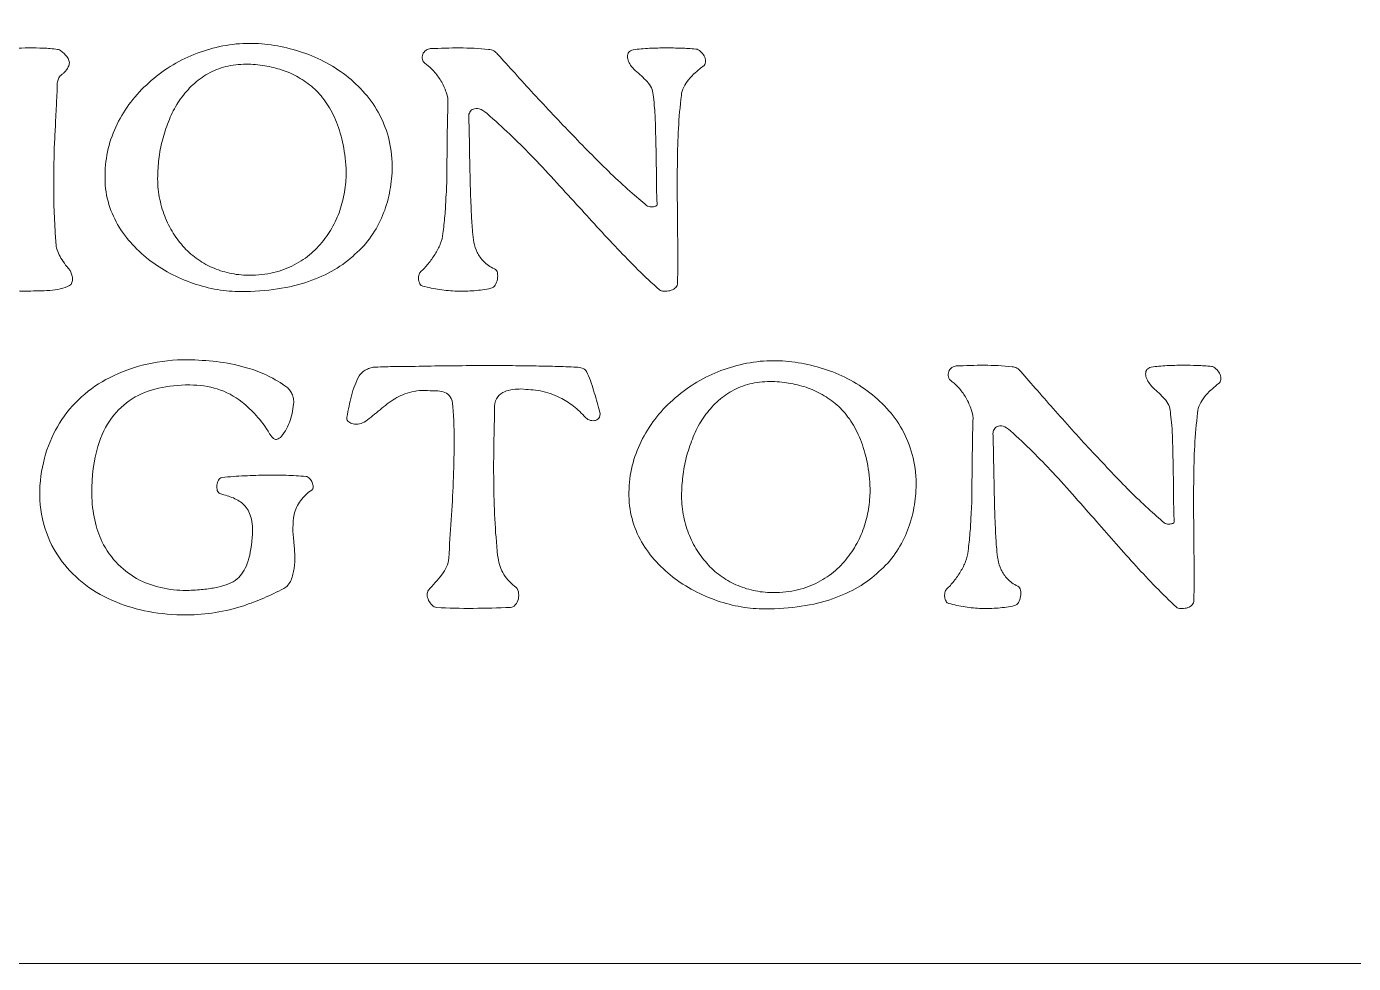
# Model space of a CAD drawing. Header units: inches. Extents: x 1.53 to 7.36, y 2.59 to 4.07.
# Drawn here: x 4.276 to 4.859, y 2.595 to 3.007 of the extents above; entities that cross this region are included whole.
import ezdxf

# ---------------------------------------------------------------- set-up
doc = ezdxf.new("R2010")
doc.units = ezdxf.units.IN
doc.header["$MEASUREMENT"] = 0
doc.layers.add('Outlines & Holes', color=7, linetype='Continuous', lineweight=0)
doc.layers.add('Text', color=7, linetype='Continuous', lineweight=0)

# ---------------------------------------------------------------- blocks, each defined once
blk = doc.blocks.new('Block_0')
at = {"layer": 'Outlines & Holes'}
blk.add_lwpolyline([(7.36083, 3.39872), (3.23391, 3.39872), (2.54601, 4.07472), (1.53083, 4.07472), (1.53083, 2.59472), (7.36083, 2.59472)], close=True, dxfattribs=at)
blk = doc.blocks.new('Block_15')
at = {"layer": 'Text'}
for points, knots in [([(4.37397, 2.99951), (4.37752, 2.99951), (4.38116, 2.99921), (4.38488, 2.99861), (4.38861, 2.99801), (4.3923, 2.99713), (4.39597, 2.99599), (4.39964, 2.99484), (4.40319, 2.99336), (4.40663, 2.99156), (4.41007, 2.98975), (4.41334, 2.9877), (4.41643, 2.98541), (4.41941, 2.983), (4.42219, 2.98035), (4.42477, 2.97745), (4.42735, 2.97456), (4.42952, 2.97139), (4.4313, 2.96794), (4.43308, 2.9645), (4.43445, 2.96075), (4.43543, 2.95671), (4.4364, 2.95266), (4.43683, 2.94835), (4.43672, 2.94376), (4.4366, 2.94037), (4.4362, 2.93698), (4.43551, 2.93359), (4.43483, 2.9302), (4.43382, 2.92692), (4.4325, 2.92375), (4.43118, 2.92058), (4.42952, 2.91755), (4.42752, 2.91465), (4.42551, 2.91175), (4.42314, 2.9091), (4.42038, 2.9067), (4.41775, 2.90418), (4.41471, 2.90191), (4.41127, 2.89989), (4.40783, 2.89787), (4.40405, 2.89615), (4.39993, 2.89473), (4.3958, 2.8933), (4.39124, 2.89221), (4.38626, 2.89145), (4.38127, 2.89068), (4.37591, 2.8903), (4.37019, 2.8903), (4.36686, 2.8903), (4.36342, 2.8906), (4.35987, 2.8912), (4.35632, 2.8918), (4.35279, 2.8927), (4.3493, 2.8939), (4.3458, 2.89511), (4.34239, 2.89658), (4.33907, 2.89833), (4.33574, 2.90008), (4.33259, 2.90211), (4.32961, 2.9044), (4.32675, 2.9067), (4.32408, 2.90924), (4.32162, 2.91203), (4.31915, 2.91481), (4.31706, 2.91782), (4.31534, 2.92104), (4.31362, 2.92427), (4.31234, 2.92771), (4.31148, 2.93137), (4.31062, 2.93504), (4.3103, 2.93894), (4.31053, 2.9431), (4.31064, 2.94704), (4.31122, 2.95086), (4.31225, 2.95458), (4.31328, 2.9583), (4.31468, 2.96185), (4.31646, 2.96524), (4.31824, 2.96863), (4.32033, 2.97182), (4.32274, 2.97483), (4.32514, 2.97783), (4.32783, 2.9806), (4.33082, 2.98311), (4.3338, 2.98573), (4.33698, 2.98806), (4.34036, 2.99008), (4.34374, 2.9921), (4.34726, 2.9938), (4.35093, 2.99516), (4.3546, 2.99653), (4.35838, 2.9976), (4.36228, 2.99836), (4.36617, 2.99913), (4.37007, 2.99951), (4.37397, 2.99951)], [0, 0, 0, 0, 1, 1, 1, 2, 2, 2, 3, 3, 3, 4, 4, 4, 5, 5, 5, 6, 6, 6, 7, 7, 7, 8, 8, 8, 9, 9, 9, 10, 10, 10, 11, 11, 11, 12, 12, 12, 13, 13, 13, 14, 14, 14, 15, 15, 15, 16, 16, 16, 17, 17, 17, 18, 18, 18, 19, 19, 19, 20, 20, 20, 21, 21, 21, 22, 22, 22, 23, 23, 23, 24, 24, 24, 25, 25, 25, 26, 26, 26, 27, 27, 27, 28, 28, 28, 29, 29, 29, 30, 30, 30, 31, 31, 31, 32, 32, 32, 32]), ([(4.26379, 2.99668), (4.26815, 2.99722), (4.27256, 2.99749), (4.27703, 2.99749), (4.27921, 2.99749), (4.2813, 2.99746), (4.2833, 2.9974), (4.28531, 2.99735), (4.2874, 2.99717), (4.28958, 2.99684), (4.29015, 2.99674), (4.2907, 2.9965), (4.29121, 2.99612), (4.29173, 2.99575), (4.29222, 2.99532), (4.29267, 2.99484), (4.29313, 2.99436), (4.29356, 2.99382), (4.29396, 2.99323), (4.29436, 2.99264), (4.29462, 2.99208), (4.29474, 2.99155), (4.29485, 2.99133), (4.29485, 2.99096), (4.29474, 2.99042), (4.29462, 2.98989), (4.29442, 2.98936), (4.29414, 2.98882), (4.29385, 2.98828), (4.29353, 2.9878), (4.29319, 2.98738), (4.29285, 2.98695), (4.2925, 2.98657), (4.29216, 2.98625), (4.29136, 2.98583), (4.29078, 2.98534), (4.29044, 2.98481), (4.2901, 2.98427), (4.28984, 2.98369), (4.28967, 2.98305), (4.28949, 2.9824), (4.28941, 2.98173), (4.28941, 2.98104), (4.28941, 2.98034), (4.28941, 2.97957), (4.28941, 2.97871), (4.28929, 2.97646), (4.28918, 2.97419), (4.28906, 2.97189), (4.28895, 2.96959), (4.28883, 2.96732), (4.28872, 2.96507), (4.28861, 2.96208), (4.28846, 2.95911), (4.28829, 2.95617), (4.28812, 2.95323), (4.28803, 2.95031), (4.28803, 2.94742), (4.28803, 2.94411), (4.288, 2.94079), (4.28795, 2.93748), (4.28789, 2.93416), (4.28792, 2.93079), (4.28803, 2.92737), (4.28815, 2.9248), (4.28826, 2.92221), (4.28838, 2.91959), (4.28849, 2.91696), (4.28866, 2.91437), (4.28889, 2.9118), (4.28889, 2.91073), (4.28906, 2.90969), (4.28941, 2.90868), (4.28975, 2.90766), (4.29018, 2.90667), (4.2907, 2.9057), (4.29121, 2.90474), (4.29184, 2.90375), (4.29259, 2.90274), (4.29333, 2.90172), (4.29416, 2.90068), (4.29508, 2.89961), (4.29531, 2.89918), (4.29554, 2.89865), (4.29577, 2.898), (4.296, 2.89736), (4.29614, 2.89672), (4.2962, 2.89608), (4.29626, 2.89544), (4.29617, 2.89482), (4.29594, 2.89423), (4.29571, 2.89364), (4.29537, 2.89324), (4.29491, 2.89303), (4.29365, 2.89239), (4.29227, 2.89188), (4.29078, 2.8915), (4.28929, 2.89113), (4.28775, 2.89089), (4.28614, 2.89078), (4.28454, 2.89068), (4.28296, 2.89062), (4.28141, 2.89062), (4.27987, 2.89062), (4.27829, 2.89057), (4.27669, 2.89046), (4.27531, 2.89046), (4.27365, 2.89051), (4.2717, 2.89062), (4.26975, 2.89073), (4.26792, 2.89089), (4.2662, 2.89111), (4.26448, 2.89132), (4.26296, 2.89156), (4.26164, 2.89183), (4.26032, 2.89209), (4.25955, 2.89239), (4.25932, 2.89271), (4.25898, 2.89313), (4.25869, 2.89362), (4.25846, 2.89415), (4.25823, 2.89469), (4.25806, 2.89522), (4.25795, 2.89576), (4.25783, 2.89629), (4.25783, 2.89683), (4.25795, 2.89736), (4.25806, 2.89789), (4.25823, 2.89838), (4.25846, 2.89881), (4.25926, 2.89988), (4.2601, 2.90092), (4.26096, 2.90193), (4.26182, 2.90295), (4.26265, 2.90402), (4.26345, 2.90514), (4.26425, 2.90627), (4.26494, 2.90739), (4.26551, 2.90851), (4.26608, 2.90964), (4.26643, 2.91084), (4.26654, 2.91212), (4.267, 2.91726), (4.26734, 2.92239), (4.26758, 2.92753), (4.26758, 2.93084), (4.26758, 2.93416), (4.26758, 2.93748), (4.26758, 2.94079), (4.26758, 2.94416), (4.26758, 2.94758), (4.26758, 2.95047), (4.26752, 2.95339), (4.2674, 2.95633), (4.26729, 2.95927), (4.26717, 2.96219), (4.26706, 2.96507), (4.26694, 2.96732), (4.26686, 2.96959), (4.2668, 2.97189), (4.26674, 2.97419), (4.26666, 2.97646), (4.26654, 2.97871), (4.26654, 2.98), (4.26631, 2.98125), (4.26586, 2.98248), (4.2654, 2.98371), (4.26494, 2.98491), (4.26448, 2.98609), (4.26414, 2.98663), (4.26376, 2.98714), (4.26336, 2.98762), (4.26296, 2.9881), (4.26256, 2.9886), (4.26216, 2.98914), (4.26176, 2.98968), (4.26141, 2.99019), (4.26113, 2.99067), (4.26084, 2.99115), (4.2607, 2.99171), (4.2607, 2.99235), (4.2607, 2.99278), (4.26075, 2.99323), (4.26087, 2.99371), (4.26098, 2.99419), (4.26121, 2.99465), (4.26156, 2.99508), (4.2619, 2.99551), (4.26225, 2.99585), (4.26259, 2.99612), (4.26293, 2.99639), (4.26333, 2.99658), (4.26379, 2.99668)], [0, 0, 0, 0, 1, 1, 1, 2, 2, 2, 3, 3, 3, 4, 4, 4, 5, 5, 5, 6, 6, 6, 7, 7, 7, 8, 8, 8, 9, 9, 9, 10, 10, 10, 11, 11, 11, 12, 12, 12, 13, 13, 13, 14, 14, 14, 15, 15, 15, 16, 16, 16, 17, 17, 17, 18, 18, 18, 19, 19, 19, 20, 20, 20, 21, 21, 21, 22, 22, 22, 23, 23, 23, 24, 24, 24, 25, 25, 25, 26, 26, 26, 27, 27, 27, 28, 28, 28, 29, 29, 29, 30, 30, 30, 31, 31, 31, 32, 32, 32, 33, 33, 33, 34, 34, 34, 35, 35, 35, 36, 36, 36, 37, 37, 37, 38, 38, 38, 39, 39, 39, 40, 40, 40, 41, 41, 41, 42, 42, 42, 43, 43, 43, 44, 44, 44, 45, 45, 45, 46, 46, 46, 47, 47, 47, 48, 48, 48, 49, 49, 49, 50, 50, 50, 51, 51, 51, 52, 52, 52, 53, 53, 53, 54, 54, 54, 55, 55, 55, 56, 56, 56, 57, 57, 57, 58, 58, 58, 59, 59, 59, 60, 60, 60, 61, 61, 61, 62, 62, 62, 63, 63, 63, 64, 64, 64, 64]), ([(4.47913, 2.99684), (4.47993, 2.99684), (4.48068, 2.99663), (4.48137, 2.9962), (4.48206, 2.99577), (4.48263, 2.99529), (4.48309, 2.99476), (4.4855, 2.99208), (4.48805, 2.98927), (4.49074, 2.98633), (4.49343, 2.98339), (4.49615, 2.98037), (4.4989, 2.97727), (4.50177, 2.97427), (4.50463, 2.97122), (4.5075, 2.96812), (4.51037, 2.96502), (4.51323, 2.96203), (4.5161, 2.95914), (4.51896, 2.95614), (4.5218, 2.95323), (4.52461, 2.95039), (4.52741, 2.94756), (4.53014, 2.94486), (4.53277, 2.94229), (4.53575, 2.93951), (4.53859, 2.93691), (4.54128, 2.93451), (4.54397, 2.9321), (4.54641, 2.92999), (4.54859, 2.92817), (4.54882, 2.92795), (4.54919, 2.92779), (4.54971, 2.92769), (4.55022, 2.92758), (4.55074, 2.92755), (4.55125, 2.92761), (4.55177, 2.92766), (4.55222, 2.92777), (4.55263, 2.92793), (4.55303, 2.92809), (4.55323, 2.92833), (4.55323, 2.92865), (4.55311, 2.93079), (4.55303, 2.93306), (4.55297, 2.93547), (4.55291, 2.93788), (4.55289, 2.94031), (4.55289, 2.94277), (4.55289, 2.94523), (4.55286, 2.94775), (4.5528, 2.95031), (4.55274, 2.95288), (4.55269, 2.95537), (4.55263, 2.95777), (4.55257, 2.96018), (4.55251, 2.96251), (4.55246, 2.96475), (4.5524, 2.967), (4.55228, 2.96906), (4.55211, 2.97093), (4.55194, 2.9728), (4.55177, 2.97443), (4.5516, 2.97582), (4.55142, 2.97721), (4.55122, 2.97834), (4.551, 2.97919), (4.55065, 2.98026), (4.55011, 2.98123), (4.54936, 2.98208), (4.54862, 2.98294), (4.54781, 2.98377), (4.54696, 2.98457), (4.5461, 2.98537), (4.54521, 2.98617), (4.54429, 2.98698), (4.54337, 2.98778), (4.54257, 2.9886), (4.54188, 2.98946), (4.54143, 2.9901), (4.54102, 2.9908), (4.54068, 2.99155), (4.54034, 2.9923), (4.54016, 2.99302), (4.54016, 2.99371), (4.54016, 2.99441), (4.54036, 2.99502), (4.54077, 2.99556), (4.54117, 2.99609), (4.54182, 2.99647), (4.54274, 2.99668), (4.54504, 2.99701), (4.54741, 2.99722), (4.54988, 2.99733), (4.55234, 2.99743), (4.55478, 2.99749), (4.55718, 2.99749), (4.55936, 2.99749), (4.56154, 2.99746), (4.56372, 2.9974), (4.56589, 2.99735), (4.56807, 2.99722), (4.57025, 2.99701), (4.57094, 2.9969), (4.57163, 2.99655), (4.57231, 2.99596), (4.573, 2.99537), (4.57354, 2.9947), (4.57394, 2.99396), (4.57435, 2.9932), (4.57455, 2.99246), (4.57455, 2.99171), (4.57455, 2.99096), (4.57432, 2.99032), (4.57386, 2.98978), (4.57249, 2.98871), (4.57122, 2.98767), (4.57008, 2.98665), (4.56893, 2.98564), (4.56793, 2.98459), (4.56707, 2.98353), (4.56621, 2.98245), (4.56549, 2.98136), (4.56492, 2.98024), (4.56434, 2.97911), (4.564, 2.97791), (4.56389, 2.97663), (4.56331, 2.97181), (4.56289, 2.96697), (4.5626, 2.9621), (4.56231, 2.95724), (4.56217, 2.95234), (4.56217, 2.94742), (4.56206, 2.9425), (4.56203, 2.93758), (4.56208, 2.93266), (4.56214, 2.92774), (4.56217, 2.92282), (4.56217, 2.9179), (4.56228, 2.91383), (4.56234, 2.90972), (4.56234, 2.90554), (4.56234, 2.90137), (4.56228, 2.89736), (4.56217, 2.89351), (4.56206, 2.89287), (4.56168, 2.89228), (4.56105, 2.89175), (4.56042, 2.89121), (4.55968, 2.89086), (4.55882, 2.8907), (4.55796, 2.89054), (4.5571, 2.89046), (4.55624, 2.89046), (4.55538, 2.89046), (4.55472, 2.89068), (4.55426, 2.89111), (4.55105, 2.89389), (4.5479, 2.89683), (4.54481, 2.89993), (4.54171, 2.90303), (4.53873, 2.90608), (4.53587, 2.90907), (4.53277, 2.91228), (4.52973, 2.91555), (4.52676, 2.91886), (4.52377, 2.92218), (4.5208, 2.92544), (4.51781, 2.92865), (4.51449, 2.93229), (4.51117, 2.93592), (4.50785, 2.93956), (4.50452, 2.9432), (4.50114, 2.94678), (4.4977, 2.95031), (4.49472, 2.95341), (4.49163, 2.95649), (4.48842, 2.95954), (4.48521, 2.96259), (4.48188, 2.96561), (4.47845, 2.9686), (4.47718, 2.96978), (4.47604, 2.97048), (4.47501, 2.97069), (4.47398, 2.9709), (4.47312, 2.97087), (4.47243, 2.97061), (4.47174, 2.97034), (4.47123, 2.96989), (4.47088, 2.96925), (4.47054, 2.9686), (4.47037, 2.96801), (4.47037, 2.96748), (4.47048, 2.96481), (4.47057, 2.96216), (4.47062, 2.95954), (4.47068, 2.95691), (4.47071, 2.95432), (4.47071, 2.95176), (4.47083, 2.94844), (4.47091, 2.94512), (4.47097, 2.94181), (4.47103, 2.93849), (4.47111, 2.93523), (4.47123, 2.93202), (4.47134, 2.92945), (4.47145, 2.92689), (4.47157, 2.92432), (4.47168, 2.92175), (4.47186, 2.91918), (4.47209, 2.91662), (4.4722, 2.91501), (4.4724, 2.91346), (4.47269, 2.91196), (4.47297, 2.91046), (4.47346, 2.909), (4.47415, 2.90755), (4.47484, 2.90611), (4.47578, 2.90477), (4.47699, 2.90354), (4.47819, 2.90231), (4.47976, 2.90121), (4.48171, 2.90025), (4.4824, 2.89993), (4.48283, 2.89934), (4.483, 2.89849), (4.48318, 2.89763), (4.48318, 2.89672), (4.483, 2.89576), (4.48283, 2.89479), (4.48251, 2.89394), (4.48206, 2.89319), (4.4816, 2.89244), (4.48097, 2.89196), (4.48017, 2.89175), (4.47776, 2.89121), (4.47529, 2.89086), (4.47277, 2.8907), (4.47025, 2.89054), (4.46773, 2.89046), (4.46521, 2.89046), (4.46269, 2.89057), (4.46016, 2.89081), (4.45764, 2.89118), (4.45512, 2.89156), (4.45266, 2.89207), (4.45025, 2.89271), (4.44968, 2.89281), (4.44925, 2.89313), (4.44896, 2.89367), (4.44868, 2.89421), (4.44848, 2.89479), (4.44836, 2.89544), (4.44825, 2.89608), (4.44828, 2.89674), (4.44845, 2.89744), (4.44862, 2.89814), (4.44888, 2.89865), (4.44922, 2.89897), (4.45037, 2.90004), (4.45148, 2.90124), (4.45257, 2.90258), (4.45366, 2.90391), (4.45466, 2.9053), (4.45558, 2.90675), (4.4565, 2.90819), (4.45727, 2.90966), (4.4579, 2.91116), (4.45853, 2.91266), (4.45891, 2.91421), (4.45902, 2.91581), (4.45936, 2.91838), (4.45965, 2.92097), (4.45988, 2.92359), (4.46011, 2.92622), (4.46028, 2.92892), (4.46039, 2.9317), (4.46063, 2.93501), (4.46074, 2.93841), (4.46074, 2.94189), (4.46074, 2.94536), (4.4608, 2.94881), (4.46091, 2.95224), (4.46091, 2.95577), (4.46094, 2.95924), (4.461, 2.96267), (4.46105, 2.96609), (4.46114, 2.96951), (4.46125, 2.97294), (4.46137, 2.97454), (4.46111, 2.97623), (4.46048, 2.97799), (4.45985, 2.97976), (4.45908, 2.98144), (4.45816, 2.98305), (4.45724, 2.98454), (4.45621, 2.98593), (4.45507, 2.98722), (4.45392, 2.9885), (4.45283, 2.98952), (4.4518, 2.99026), (4.45077, 2.99091), (4.45017, 2.99163), (4.44999, 2.99243), (4.44982, 2.99323), (4.44988, 2.99398), (4.45017, 2.99468), (4.45045, 2.99537), (4.45094, 2.99596), (4.45163, 2.99644), (4.45232, 2.99692), (4.45295, 2.99717), (4.45352, 2.99717), (4.45787, 2.99738), (4.46217, 2.99749), (4.46641, 2.99749), (4.47065, 2.99749), (4.47489, 2.99727), (4.47913, 2.99684)], [0, 0, 0, 0, 1, 1, 1, 2, 2, 2, 3, 3, 3, 4, 4, 4, 5, 5, 5, 6, 6, 6, 7, 7, 7, 8, 8, 8, 9, 9, 9, 10, 10, 10, 11, 11, 11, 12, 12, 12, 13, 13, 13, 14, 14, 14, 15, 15, 15, 16, 16, 16, 17, 17, 17, 18, 18, 18, 19, 19, 19, 20, 20, 20, 21, 21, 21, 22, 22, 22, 23, 23, 23, 24, 24, 24, 25, 25, 25, 26, 26, 26, 27, 27, 27, 28, 28, 28, 29, 29, 29, 30, 30, 30, 31, 31, 31, 32, 32, 32, 33, 33, 33, 34, 34, 34, 35, 35, 35, 36, 36, 36, 37, 37, 37, 38, 38, 38, 39, 39, 39, 40, 40, 40, 41, 41, 41, 42, 42, 42, 43, 43, 43, 44, 44, 44, 45, 45, 45, 46, 46, 46, 47, 47, 47, 48, 48, 48, 49, 49, 49, 50, 50, 50, 51, 51, 51, 52, 52, 52, 53, 53, 53, 54, 54, 54, 55, 55, 55, 56, 56, 56, 57, 57, 57, 58, 58, 58, 59, 59, 59, 60, 60, 60, 61, 61, 61, 62, 62, 62, 63, 63, 63, 64, 64, 64, 65, 65, 65, 66, 66, 66, 67, 67, 67, 68, 68, 68, 69, 69, 69, 70, 70, 70, 71, 71, 71, 72, 72, 72, 73, 73, 73, 74, 74, 74, 75, 75, 75, 76, 76, 76, 77, 77, 77, 78, 78, 78, 79, 79, 79, 80, 80, 80, 81, 81, 81, 82, 82, 82, 83, 83, 83, 84, 84, 84, 85, 85, 85, 86, 86, 86, 87, 87, 87, 88, 88, 88, 89, 89, 89, 90, 90, 90, 91, 91, 91, 92, 92, 92, 93, 93, 93, 94, 94, 94, 95, 95, 95, 96, 96, 96, 97, 97, 97, 98, 98, 98, 99, 99, 99, 100, 100, 100, 101, 101, 101, 102, 102, 102, 103, 103, 103, 104, 104, 104, 105, 105, 105, 106, 106, 106, 106]), ([(4.37259, 2.99033), (4.36938, 2.99033), (4.36637, 2.98997), (4.36357, 2.98926), (4.36076, 2.98855), (4.35815, 2.98751), (4.35574, 2.98615), (4.35334, 2.98478), (4.35113, 2.98317), (4.34913, 2.98131), (4.34712, 2.97945), (4.34531, 2.97737), (4.34371, 2.97508), (4.3421, 2.97289), (4.34073, 2.97051), (4.33958, 2.96794), (4.33844, 2.96537), (4.33743, 2.96272), (4.33657, 2.95999), (4.33572, 2.95726), (4.33505, 2.9545), (4.3346, 2.95171), (4.33414, 2.94892), (4.33385, 2.94622), (4.33374, 2.94359), (4.33351, 2.94031), (4.33359, 2.93717), (4.334, 2.93416), (4.3344, 2.93116), (4.33505, 2.92829), (4.33597, 2.92555), (4.33689, 2.92282), (4.33804, 2.92023), (4.33941, 2.91777), (4.34079, 2.9153), (4.34233, 2.91309), (4.34405, 2.91112), (4.34577, 2.90905), (4.34769, 2.90719), (4.34981, 2.90555), (4.35193, 2.90391), (4.3542, 2.90251), (4.3566, 2.90137), (4.35901, 2.90022), (4.36153, 2.89932), (4.36417, 2.89866), (4.3668, 2.89801), (4.36955, 2.89762), (4.37242, 2.89751), (4.37631, 2.8974), (4.37995, 2.8977), (4.38334, 2.89842), (4.38672, 2.89912), (4.38981, 2.90016), (4.39262, 2.90153), (4.39543, 2.9029), (4.39801, 2.90454), (4.40036, 2.90645), (4.4027, 2.90836), (4.40474, 2.91047), (4.40646, 2.91276), (4.40829, 2.91506), (4.40987, 2.91749), (4.41119, 2.92006), (4.4125, 2.92263), (4.41356, 2.92528), (4.41437, 2.92801), (4.41517, 2.93075), (4.41574, 2.93351), (4.41609, 2.9363), (4.41643, 2.93908), (4.41654, 2.94179), (4.41643, 2.94441), (4.4162, 2.94868), (4.41568, 2.95258), (4.41488, 2.95614), (4.41408, 2.95969), (4.41305, 2.96294), (4.41179, 2.96589), (4.41053, 2.96884), (4.40906, 2.9715), (4.4074, 2.97385), (4.40574, 2.9762), (4.40394, 2.97825), (4.40199, 2.98), (4.39993, 2.98174), (4.39775, 2.98328), (4.39546, 2.98459), (4.39316, 2.9859), (4.39079, 2.98697), (4.38832, 2.98778), (4.38586, 2.9886), (4.38331, 2.98923), (4.38067, 2.98967), (4.37803, 2.99011), (4.37534, 2.99033), (4.37259, 2.99033)], [0, 0, 0, 0, 1, 1, 1, 2, 2, 2, 3, 3, 3, 4, 4, 4, 5, 5, 5, 6, 6, 6, 7, 7, 7, 8, 8, 8, 9, 9, 9, 10, 10, 10, 11, 11, 11, 12, 12, 12, 13, 13, 13, 14, 14, 14, 15, 15, 15, 16, 16, 16, 17, 17, 17, 18, 18, 18, 19, 19, 19, 20, 20, 20, 21, 21, 21, 22, 22, 22, 23, 23, 23, 24, 24, 24, 25, 25, 25, 26, 26, 26, 27, 27, 27, 28, 28, 28, 29, 29, 29, 30, 30, 30, 31, 31, 31, 32, 32, 32, 32])]:
    blk.add_open_spline(points, degree=3, knots=knots, dxfattribs=at)
blk = doc.blocks.new('Block_14')
at = {"layer": 'Text'}
blk.add_blockref('Block_15', (0, 0), dxfattribs=at)
blk = doc.blocks.new('Block_17')
at = {"layer": 'Text'}
for points, knots in [([(4.34675, 2.86034), (4.351, 2.86022), (4.35526, 2.85994), (4.35951, 2.85949), (4.36377, 2.85905), (4.36796, 2.85821), (4.37211, 2.85697), (4.37513, 2.85618), (4.3781, 2.85512), (4.38101, 2.85377), (4.38392, 2.85243), (4.38677, 2.8508), (4.38957, 2.84889), (4.39013, 2.84856), (4.39066, 2.84811), (4.39117, 2.84755), (4.39167, 2.84698), (4.39209, 2.84639), (4.39243, 2.84578), (4.39276, 2.84516), (4.39302, 2.84449), (4.39318, 2.84376), (4.39335, 2.84303), (4.39344, 2.84233), (4.39344, 2.84166), (4.39332, 2.84042), (4.39315, 2.8391), (4.39293, 2.8377), (4.39271, 2.8363), (4.39237, 2.83495), (4.39192, 2.83366), (4.39148, 2.83237), (4.39094, 2.83114), (4.39033, 2.82996), (4.38971, 2.82878), (4.38896, 2.82769), (4.38806, 2.82668), (4.38739, 2.82589), (4.38677, 2.82544), (4.38621, 2.82533), (4.38565, 2.82522), (4.38518, 2.82527), (4.38479, 2.8255), (4.38439, 2.82572), (4.38403, 2.82606), (4.3837, 2.82651), (4.38336, 2.82696), (4.38308, 2.82735), (4.38286, 2.82769), (4.38095, 2.83083), (4.37899, 2.83352), (4.37698, 2.83577), (4.37496, 2.83801), (4.37289, 2.83997), (4.37076, 2.84166), (4.36729, 2.84435), (4.36365, 2.84628), (4.35985, 2.84746), (4.35604, 2.84864), (4.35201, 2.84923), (4.34776, 2.84923), (4.34283, 2.84923), (4.33824, 2.84875), (4.33399, 2.8478), (4.32973, 2.84685), (4.32587, 2.8453), (4.3224, 2.84317), (4.31893, 2.84093), (4.3159, 2.83809), (4.31333, 2.83467), (4.31075, 2.83125), (4.30874, 2.82707), (4.30728, 2.82214), (4.30549, 2.81619), (4.3046, 2.80923), (4.3046, 2.80127), (4.30471, 2.79711), (4.30516, 2.7933), (4.30594, 2.78982), (4.30672, 2.78634), (4.30779, 2.7832), (4.30913, 2.7804), (4.31103, 2.77647), (4.31341, 2.7731), (4.31627, 2.7703), (4.31912, 2.76749), (4.32223, 2.76519), (4.32559, 2.7634), (4.32906, 2.76172), (4.33267, 2.76051), (4.33642, 2.75978), (4.34017, 2.75905), (4.34384, 2.75874), (4.34742, 2.75886), (4.34999, 2.75897), (4.35232, 2.75913), (4.35439, 2.75936), (4.35646, 2.75958), (4.35836, 2.75989), (4.3601, 2.76029), (4.36184, 2.76068), (4.3634, 2.76115), (4.3648, 2.76172), (4.3662, 2.76228), (4.36746, 2.763), (4.36858, 2.76391), (4.37048, 2.76559), (4.37197, 2.76786), (4.37303, 2.77072), (4.37409, 2.77358), (4.3748, 2.77737), (4.37513, 2.78208), (4.37535, 2.78399), (4.37541, 2.78567), (4.3753, 2.78713), (4.37519, 2.78859), (4.37496, 2.78991), (4.37463, 2.79108), (4.37429, 2.79226), (4.37387, 2.79327), (4.37337, 2.79411), (4.37286, 2.79495), (4.37228, 2.79571), (4.3716, 2.79638), (4.37093, 2.79706), (4.3702, 2.79765), (4.36942, 2.79815), (4.36864, 2.79866), (4.3678, 2.7991), (4.3669, 2.7995), (4.366, 2.79989), (4.36508, 2.80023), (4.36413, 2.80051), (4.36318, 2.80079), (4.36214, 2.8011), (4.36102, 2.80144), (4.36046, 2.80166), (4.36007, 2.80213), (4.35985, 2.80286), (4.35962, 2.80359), (4.35957, 2.80435), (4.35968, 2.80514), (4.35979, 2.80592), (4.36002, 2.80665), (4.36035, 2.80732), (4.36069, 2.808), (4.36119, 2.80839), (4.36186, 2.8085), (4.36522, 2.80884), (4.36855, 2.80909), (4.37186, 2.80926), (4.37516, 2.80943), (4.37838, 2.80951), (4.38151, 2.80951), (4.38442, 2.80962), (4.38731, 2.80962), (4.39016, 2.80951), (4.39302, 2.8094), (4.3959, 2.80923), (4.39881, 2.80901), (4.39937, 2.80889), (4.3999, 2.80859), (4.40041, 2.80808), (4.40091, 2.80758), (4.4013, 2.80699), (4.40158, 2.80632), (4.40186, 2.80564), (4.402, 2.80499), (4.402, 2.80438), (4.402, 2.80376), (4.40177, 2.80329), (4.40133, 2.80295), (4.40043, 2.80239), (4.39956, 2.80171), (4.39873, 2.80093), (4.39789, 2.80014), (4.39713, 2.79927), (4.39646, 2.79832), (4.39579, 2.79737), (4.3952, 2.79638), (4.3947, 2.79537), (4.39419, 2.79437), (4.39383, 2.7933), (4.3936, 2.79218), (4.39327, 2.79027), (4.3931, 2.78833), (4.3931, 2.78637), (4.3931, 2.78441), (4.39321, 2.78242), (4.39344, 2.7804), (4.39366, 2.77838), (4.39383, 2.77636), (4.39394, 2.77434), (4.39405, 2.77232), (4.39394, 2.77036), (4.3936, 2.76845), (4.39349, 2.76766), (4.39332, 2.76682), (4.3931, 2.76592), (4.39287, 2.76503), (4.3926, 2.76418), (4.39226, 2.7634), (4.39192, 2.76261), (4.39148, 2.76188), (4.39092, 2.76121), (4.39036, 2.76054), (4.38974, 2.76003), (4.38907, 2.7597), (4.38616, 2.75812), (4.38322, 2.75672), (4.38025, 2.75549), (4.37729, 2.75425), (4.37435, 2.75313), (4.37144, 2.75212), (4.36729, 2.75078), (4.36315, 2.74977), (4.35901, 2.74909), (4.35487, 2.74842), (4.35067, 2.74808), (4.34641, 2.74808), (4.34048, 2.74808), (4.33494, 2.74856), (4.32979, 2.74951), (4.32464, 2.75047), (4.31993, 2.75184), (4.31568, 2.75364), (4.31042, 2.75566), (4.3058, 2.75821), (4.30183, 2.7613), (4.29785, 2.76438), (4.29446, 2.76778), (4.29167, 2.77148), (4.28819, 2.77608), (4.28565, 2.78104), (4.28403, 2.78637), (4.2824, 2.7917), (4.28164, 2.79717), (4.28176, 2.80278), (4.28198, 2.8085), (4.28285, 2.81386), (4.28436, 2.81885), (4.28587, 2.82384), (4.28791, 2.82836), (4.29049, 2.8324), (4.29318, 2.83678), (4.29639, 2.84065), (4.30015, 2.84401), (4.3039, 2.84738), (4.30801, 2.85018), (4.31249, 2.85243), (4.31764, 2.85512), (4.32315, 2.85711), (4.32903, 2.8584), (4.33491, 2.85969), (4.34081, 2.86034), (4.34675, 2.86034)], [0, 0, 0, 0, 1, 1, 1, 2, 2, 2, 3, 3, 3, 4, 4, 4, 5, 5, 5, 6, 6, 6, 7, 7, 7, 8, 8, 8, 9, 9, 9, 10, 10, 10, 11, 11, 11, 12, 12, 12, 13, 13, 13, 14, 14, 14, 15, 15, 15, 16, 16, 16, 17, 17, 17, 18, 18, 18, 19, 19, 19, 20, 20, 20, 21, 21, 21, 22, 22, 22, 23, 23, 23, 24, 24, 24, 25, 25, 25, 26, 26, 26, 27, 27, 27, 28, 28, 28, 29, 29, 29, 30, 30, 30, 31, 31, 31, 32, 32, 32, 33, 33, 33, 34, 34, 34, 35, 35, 35, 36, 36, 36, 37, 37, 37, 38, 38, 38, 39, 39, 39, 40, 40, 40, 41, 41, 41, 42, 42, 42, 43, 43, 43, 44, 44, 44, 45, 45, 45, 46, 46, 46, 47, 47, 47, 48, 48, 48, 49, 49, 49, 50, 50, 50, 51, 51, 51, 52, 52, 52, 53, 53, 53, 54, 54, 54, 55, 55, 55, 56, 56, 56, 57, 57, 57, 58, 58, 58, 59, 59, 59, 60, 60, 60, 61, 61, 61, 62, 62, 62, 63, 63, 63, 64, 64, 64, 65, 65, 65, 66, 66, 66, 67, 67, 67, 68, 68, 68, 69, 69, 69, 70, 70, 70, 71, 71, 71, 72, 72, 72, 73, 73, 73, 74, 74, 74, 75, 75, 75, 76, 76, 76, 77, 77, 77, 78, 78, 78, 79, 79, 79, 80, 80, 80, 81, 81, 81, 82, 82, 82, 83, 83, 83, 84, 84, 84, 85, 85, 85, 85]), ([(4.60434, 2.85991), (4.60789, 2.85991), (4.61153, 2.85961), (4.61526, 2.85901), (4.61898, 2.85841), (4.62268, 2.85753), (4.62635, 2.85639), (4.63001, 2.85524), (4.63357, 2.85376), (4.63701, 2.85196), (4.64044, 2.85015), (4.64371, 2.8481), (4.6468, 2.84581), (4.64979, 2.8434), (4.65256, 2.84075), (4.65514, 2.83786), (4.65772, 2.83496), (4.6599, 2.83179), (4.66168, 2.82834), (4.66345, 2.8249), (4.66483, 2.82115), (4.6658, 2.81711), (4.66678, 2.81306), (4.6672, 2.80875), (4.66709, 2.80416), (4.66698, 2.80077), (4.66657, 2.79738), (4.66589, 2.79399), (4.6652, 2.7906), (4.6642, 2.78732), (4.66288, 2.78415), (4.66156, 2.78098), (4.6599, 2.77795), (4.65789, 2.77505), (4.65589, 2.77215), (4.65351, 2.7695), (4.65076, 2.7671), (4.64812, 2.76458), (4.64509, 2.76231), (4.64165, 2.76029), (4.63821, 2.75827), (4.63443, 2.75655), (4.6303, 2.75513), (4.62617, 2.7537), (4.62162, 2.75261), (4.61663, 2.75185), (4.61165, 2.75108), (4.60629, 2.7507), (4.60056, 2.7507), (4.59724, 2.7507), (4.5938, 2.751), (4.59025, 2.7516), (4.58669, 2.7522), (4.58317, 2.7531), (4.57967, 2.75431), (4.57617, 2.75551), (4.57277, 2.75698), (4.56944, 2.75873), (4.56612, 2.76048), (4.56297, 2.76251), (4.55999, 2.7648), (4.55712, 2.7671), (4.55446, 2.76964), (4.55199, 2.77243), (4.54953, 2.77521), (4.54744, 2.77822), (4.54572, 2.78145), (4.544, 2.78467), (4.54271, 2.78811), (4.54185, 2.79178), (4.54099, 2.79544), (4.54067, 2.79934), (4.5409, 2.8035), (4.54102, 2.80744), (4.54159, 2.81126), (4.54262, 2.81498), (4.54366, 2.8187), (4.54506, 2.82225), (4.54684, 2.82564), (4.54861, 2.82903), (4.55071, 2.83222), (4.55311, 2.83523), (4.55552, 2.83824), (4.55821, 2.841), (4.56119, 2.84351), (4.56417, 2.84613), (4.56735, 2.84846), (4.57073, 2.85048), (4.57411, 2.8525), (4.57764, 2.8542), (4.5813, 2.85556), (4.58497, 2.85693), (4.58875, 2.858), (4.59265, 2.85876), (4.59655, 2.85953), (4.60044, 2.85991), (4.60434, 2.85991)], [0, 0, 0, 0, 1, 1, 1, 2, 2, 2, 3, 3, 3, 4, 4, 4, 5, 5, 5, 6, 6, 6, 7, 7, 7, 8, 8, 8, 9, 9, 9, 10, 10, 10, 11, 11, 11, 12, 12, 12, 13, 13, 13, 14, 14, 14, 15, 15, 15, 16, 16, 16, 17, 17, 17, 18, 18, 18, 19, 19, 19, 20, 20, 20, 21, 21, 21, 22, 22, 22, 23, 23, 23, 24, 24, 24, 25, 25, 25, 26, 26, 26, 27, 27, 27, 28, 28, 28, 29, 29, 29, 30, 30, 30, 31, 31, 31, 32, 32, 32, 32]), ([(4.51784, 2.85708), (4.51861, 2.85708), (4.51944, 2.85692), (4.52032, 2.8566), (4.5212, 2.85628), (4.52181, 2.8558), (4.52214, 2.85516), (4.5228, 2.85387), (4.52338, 2.85254), (4.52388, 2.85115), (4.52437, 2.84976), (4.52484, 2.84834), (4.52528, 2.84689), (4.52572, 2.84545), (4.52614, 2.84401), (4.52652, 2.84256), (4.52691, 2.84112), (4.52732, 2.8397), (4.52776, 2.83831), (4.5282, 2.83692), (4.52823, 2.83585), (4.52785, 2.8351), (4.52746, 2.83435), (4.52691, 2.83387), (4.52619, 2.83366), (4.52547, 2.83344), (4.5247, 2.83344), (4.52388, 2.83366), (4.52305, 2.83387), (4.52236, 2.83424), (4.52181, 2.83478), (4.52016, 2.83671), (4.51836, 2.83842), (4.51644, 2.83991), (4.5145, 2.84141), (4.51255, 2.84264), (4.51056, 2.84361), (4.50913, 2.84435), (4.5077, 2.84497), (4.50626, 2.84545), (4.50483, 2.84593), (4.50339, 2.84631), (4.50196, 2.84657), (4.50053, 2.84684), (4.49909, 2.84703), (4.49766, 2.84714), (4.49623, 2.84724), (4.49479, 2.84735), (4.49336, 2.84746), (4.49226, 2.84746), (4.49107, 2.84738), (4.48981, 2.84722), (4.48854, 2.84705), (4.48733, 2.84673), (4.48617, 2.84625), (4.48501, 2.84577), (4.48402, 2.84502), (4.48319, 2.84401), (4.48236, 2.84299), (4.4819, 2.84163), (4.48179, 2.83991), (4.48168, 2.83435), (4.48156, 2.82882), (4.48146, 2.82331), (4.48134, 2.8178), (4.48132, 2.81229), (4.48137, 2.80678), (4.48143, 2.80127), (4.48159, 2.79579), (4.48187, 2.79033), (4.48214, 2.78488), (4.48255, 2.77948), (4.48311, 2.77413), (4.48333, 2.77285), (4.4836, 2.77156), (4.48394, 2.77028), (4.48427, 2.76899), (4.48474, 2.76779), (4.48534, 2.76667), (4.48595, 2.76554), (4.48669, 2.76447), (4.48758, 2.76346), (4.48845, 2.76244), (4.48945, 2.7615), (4.49055, 2.76065), (4.49143, 2.76011), (4.49198, 2.75931), (4.49221, 2.75824), (4.49243, 2.75717), (4.49243, 2.75613), (4.49221, 2.75511), (4.49198, 2.7541), (4.49154, 2.75321), (4.49088, 2.75247), (4.49022, 2.75172), (4.4895, 2.75134), (4.48873, 2.75134), (4.48333, 2.75113), (4.47787, 2.751), (4.47236, 2.75094), (4.46684, 2.75089), (4.4615, 2.75102), (4.45632, 2.75134), (4.45554, 2.75134), (4.45485, 2.75167), (4.45425, 2.75231), (4.45364, 2.75295), (4.45314, 2.75367), (4.45276, 2.75447), (4.45237, 2.75528), (4.45215, 2.75608), (4.4521, 2.75688), (4.45204, 2.75768), (4.45224, 2.75835), (4.45268, 2.75889), (4.45367, 2.76006), (4.45466, 2.76118), (4.45565, 2.76226), (4.45665, 2.76332), (4.45758, 2.76444), (4.45847, 2.76562), (4.45935, 2.7668), (4.46006, 2.768), (4.46061, 2.76924), (4.46117, 2.77046), (4.4615, 2.77172), (4.46161, 2.77301), (4.46194, 2.77867), (4.4623, 2.78429), (4.46268, 2.78985), (4.46307, 2.79541), (4.46337, 2.80098), (4.46359, 2.80654), (4.46381, 2.8121), (4.46395, 2.81764), (4.46401, 2.82315), (4.46406, 2.82866), (4.46387, 2.83419), (4.46343, 2.83975), (4.46332, 2.84168), (4.46293, 2.8431), (4.46227, 2.84401), (4.46161, 2.84491), (4.46081, 2.84556), (4.45987, 2.84593), (4.45893, 2.84631), (4.45791, 2.84652), (4.45681, 2.84657), (4.45571, 2.84663), (4.45461, 2.84666), (4.4535, 2.84666), (4.45185, 2.84687), (4.45025, 2.84689), (4.44871, 2.84673), (4.44716, 2.84657), (4.4457, 2.84631), (4.44432, 2.84593), (4.44294, 2.84556), (4.44168, 2.8451), (4.44052, 2.84457), (4.43936, 2.84403), (4.43823, 2.84339), (4.43713, 2.84264), (4.43591, 2.84189), (4.43479, 2.84109), (4.43374, 2.84024), (4.43269, 2.83938), (4.43164, 2.83852), (4.4306, 2.83767), (4.42955, 2.83681), (4.4285, 2.83596), (4.42745, 2.8351), (4.42641, 2.83424), (4.42539, 2.8335), (4.42439, 2.83286), (4.42351, 2.83232), (4.42257, 2.83203), (4.42158, 2.83197), (4.42059, 2.83192), (4.41973, 2.832), (4.41902, 2.83221), (4.4183, 2.83243), (4.41772, 2.8328), (4.41728, 2.83334), (4.41684, 2.83387), (4.41667, 2.83446), (4.41679, 2.8351), (4.41712, 2.83671), (4.41745, 2.83828), (4.41778, 2.83984), (4.41811, 2.84138), (4.41847, 2.84294), (4.41885, 2.84449), (4.41924, 2.84604), (4.41971, 2.84754), (4.42026, 2.84898), (4.42081, 2.85043), (4.42147, 2.85184), (4.42224, 2.85323), (4.42257, 2.85377), (4.42301, 2.85428), (4.42357, 2.85476), (4.42412, 2.85524), (4.42472, 2.85564), (4.42539, 2.85596), (4.42605, 2.85628), (4.42671, 2.85655), (4.42737, 2.85676), (4.42803, 2.85698), (4.42869, 2.85708), (4.42936, 2.85708), (4.43233, 2.85719), (4.43528, 2.85727), (4.4382, 2.85732), (4.44112, 2.85738), (4.44402, 2.85741), (4.44689, 2.85741), (4.45152, 2.85751), (4.45612, 2.85759), (4.4607, 2.85764), (4.46527, 2.8577), (4.46982, 2.85773), (4.47434, 2.85773), (4.47842, 2.85773), (4.4825, 2.85773), (4.48658, 2.85773), (4.49066, 2.85773), (4.49474, 2.85767), (4.49882, 2.85757), (4.50202, 2.85757), (4.50519, 2.85751), (4.50833, 2.85741), (4.51147, 2.8573), (4.51464, 2.85719), (4.51784, 2.85708)], [0, 0, 0, 0, 1, 1, 1, 2, 2, 2, 3, 3, 3, 4, 4, 4, 5, 5, 5, 6, 6, 6, 7, 7, 7, 8, 8, 8, 9, 9, 9, 10, 10, 10, 11, 11, 11, 12, 12, 12, 13, 13, 13, 14, 14, 14, 15, 15, 15, 16, 16, 16, 17, 17, 17, 18, 18, 18, 19, 19, 19, 20, 20, 20, 21, 21, 21, 22, 22, 22, 23, 23, 23, 24, 24, 24, 25, 25, 25, 26, 26, 26, 27, 27, 27, 28, 28, 28, 29, 29, 29, 30, 30, 30, 31, 31, 31, 32, 32, 32, 33, 33, 33, 34, 34, 34, 35, 35, 35, 36, 36, 36, 37, 37, 37, 38, 38, 38, 39, 39, 39, 40, 40, 40, 41, 41, 41, 42, 42, 42, 43, 43, 43, 44, 44, 44, 45, 45, 45, 46, 46, 46, 47, 47, 47, 48, 48, 48, 49, 49, 49, 50, 50, 50, 51, 51, 51, 52, 52, 52, 53, 53, 53, 54, 54, 54, 55, 55, 55, 56, 56, 56, 57, 57, 57, 58, 58, 58, 59, 59, 59, 60, 60, 60, 61, 61, 61, 62, 62, 62, 63, 63, 63, 64, 64, 64, 65, 65, 65, 66, 66, 66, 67, 67, 67, 68, 68, 68, 69, 69, 69, 70, 70, 70, 71, 71, 71, 72, 72, 72, 73, 73, 73, 74, 74, 74, 75, 75, 75, 76, 76, 76, 77, 77, 77, 78, 78, 78, 78]), ([(4.70931, 2.85724), (4.71008, 2.85724), (4.7108, 2.85703), (4.71146, 2.8566), (4.71212, 2.85617), (4.71267, 2.85569), (4.71312, 2.85516), (4.71543, 2.85248), (4.71788, 2.84967), (4.72048, 2.84673), (4.72306, 2.84379), (4.72568, 2.84077), (4.72833, 2.83767), (4.73109, 2.83467), (4.73384, 2.83162), (4.7366, 2.82852), (4.73936, 2.82542), (4.74211, 2.82243), (4.74487, 2.81954), (4.74763, 2.81654), (4.75036, 2.81363), (4.75306, 2.81079), (4.75576, 2.80796), (4.75838, 2.80526), (4.76091, 2.80269), (4.76378, 2.79991), (4.76651, 2.79731), (4.7691, 2.79491), (4.77169, 2.7925), (4.77403, 2.79039), (4.77613, 2.78857), (4.77635, 2.78835), (4.77671, 2.78819), (4.77721, 2.78809), (4.7777, 2.78798), (4.7782, 2.78795), (4.77869, 2.78801), (4.77919, 2.78806), (4.77963, 2.78817), (4.78002, 2.78833), (4.7804, 2.78849), (4.78059, 2.78873), (4.78059, 2.78905), (4.78049, 2.79119), (4.7804, 2.79346), (4.78035, 2.79587), (4.78029, 2.79828), (4.78027, 2.80071), (4.78027, 2.80317), (4.78027, 2.80563), (4.78024, 2.80815), (4.78018, 2.81071), (4.78012, 2.81328), (4.78007, 2.81577), (4.78002, 2.81817), (4.77996, 2.82058), (4.7799, 2.82291), (4.77985, 2.82515), (4.77979, 2.8274), (4.77968, 2.82946), (4.77952, 2.83133), (4.77935, 2.8332), (4.77919, 2.83483), (4.77902, 2.83623), (4.77886, 2.83761), (4.77866, 2.83874), (4.77845, 2.83959), (4.77811, 2.84066), (4.77759, 2.84163), (4.77687, 2.84248), (4.77616, 2.84334), (4.77539, 2.84417), (4.77456, 2.84497), (4.77373, 2.84577), (4.77288, 2.84657), (4.77199, 2.84738), (4.77111, 2.84818), (4.77034, 2.849), (4.76968, 2.84986), (4.76924, 2.8505), (4.76885, 2.8512), (4.76852, 2.85195), (4.76819, 2.8527), (4.76803, 2.85342), (4.76803, 2.85412), (4.76803, 2.85481), (4.76822, 2.85542), (4.7686, 2.85596), (4.76899, 2.85649), (4.76962, 2.85687), (4.77051, 2.85708), (4.77271, 2.85741), (4.775, 2.85762), (4.77737, 2.85773), (4.77974, 2.85783), (4.78208, 2.85789), (4.7844, 2.85789), (4.78649, 2.85789), (4.78859, 2.85786), (4.79068, 2.8578), (4.79278, 2.85775), (4.79487, 2.85762), (4.79697, 2.85741), (4.79763, 2.8573), (4.79829, 2.85695), (4.79895, 2.85636), (4.79961, 2.85577), (4.80014, 2.8551), (4.80052, 2.85436), (4.80091, 2.85361), (4.8011, 2.85286), (4.8011, 2.85211), (4.8011, 2.85136), (4.80088, 2.85072), (4.80044, 2.85018), (4.79912, 2.84911), (4.7979, 2.84807), (4.7968, 2.84705), (4.7957, 2.84604), (4.79473, 2.845), (4.79391, 2.84393), (4.79308, 2.84285), (4.79239, 2.84176), (4.79184, 2.84064), (4.79129, 2.83951), (4.79096, 2.83831), (4.79085, 2.83703), (4.7903, 2.83221), (4.78988, 2.82737), (4.78961, 2.8225), (4.78933, 2.81764), (4.7892, 2.81274), (4.7892, 2.80782), (4.78908, 2.8029), (4.78905, 2.79798), (4.78911, 2.79306), (4.78917, 2.78814), (4.7892, 2.78322), (4.7892, 2.7783), (4.7893, 2.77424), (4.78936, 2.77012), (4.78936, 2.76595), (4.78936, 2.76177), (4.7893, 2.75776), (4.7892, 2.75391), (4.78908, 2.75327), (4.78873, 2.75268), (4.78812, 2.75215), (4.78751, 2.75161), (4.7868, 2.75126), (4.78597, 2.7511), (4.78514, 2.75094), (4.78432, 2.75086), (4.78349, 2.75086), (4.78266, 2.75086), (4.78203, 2.75108), (4.78159, 2.75151), (4.7785, 2.75429), (4.77547, 2.75723), (4.77249, 2.76033), (4.76951, 2.76343), (4.76664, 2.76648), (4.76389, 2.76947), (4.76091, 2.77268), (4.75799, 2.77595), (4.75512, 2.77926), (4.75226, 2.78258), (4.74939, 2.78584), (4.74653, 2.78905), (4.74332, 2.79269), (4.74013, 2.79632), (4.73693, 2.79996), (4.73373, 2.8036), (4.73048, 2.80718), (4.72717, 2.81071), (4.72431, 2.81381), (4.72133, 2.81689), (4.71824, 2.81994), (4.71515, 2.82299), (4.71196, 2.82601), (4.70865, 2.829), (4.70744, 2.83018), (4.70633, 2.83088), (4.70534, 2.83109), (4.70435, 2.8313), (4.70352, 2.83127), (4.70286, 2.83101), (4.7022, 2.83074), (4.7017, 2.83029), (4.70137, 2.82965), (4.70104, 2.829), (4.70088, 2.82842), (4.70088, 2.82788), (4.70098, 2.82521), (4.70107, 2.82256), (4.70112, 2.81994), (4.70118, 2.81731), (4.70121, 2.81472), (4.70121, 2.81216), (4.70132, 2.80884), (4.7014, 2.80552), (4.70145, 2.80221), (4.70151, 2.79889), (4.70159, 2.79563), (4.7017, 2.79242), (4.70181, 2.78985), (4.70192, 2.78729), (4.70203, 2.78472), (4.70214, 2.78215), (4.70231, 2.77958), (4.70253, 2.77702), (4.70264, 2.77541), (4.70283, 2.77386), (4.70311, 2.77236), (4.70338, 2.77086), (4.70385, 2.7694), (4.70451, 2.76795), (4.70518, 2.76651), (4.70609, 2.76517), (4.70724, 2.76394), (4.7084, 2.76271), (4.70991, 2.76161), (4.71179, 2.76065), (4.71245, 2.76033), (4.71287, 2.75974), (4.71303, 2.75889), (4.7132, 2.75803), (4.7132, 2.75712), (4.71303, 2.75616), (4.71287, 2.75519), (4.71256, 2.75434), (4.71212, 2.75359), (4.71168, 2.75284), (4.71107, 2.75236), (4.7103, 2.75215), (4.70799, 2.75161), (4.70562, 2.75126), (4.70319, 2.7511), (4.70076, 2.75094), (4.69834, 2.75086), (4.69591, 2.75086), (4.69349, 2.75097), (4.69106, 2.75121), (4.68864, 2.75158), (4.68621, 2.75196), (4.68384, 2.75247), (4.68152, 2.75311), (4.68097, 2.75321), (4.68056, 2.75353), (4.68028, 2.75407), (4.68001, 2.75461), (4.67981, 2.75519), (4.67971, 2.75584), (4.6796, 2.75648), (4.67962, 2.75715), (4.67979, 2.75784), (4.67995, 2.75854), (4.6802, 2.75905), (4.68053, 2.75937), (4.68163, 2.76044), (4.68271, 2.76164), (4.68376, 2.76298), (4.6848, 2.76431), (4.68577, 2.7657), (4.68665, 2.76715), (4.68753, 2.76859), (4.68828, 2.77006), (4.68889, 2.77156), (4.68949, 2.77306), (4.68985, 2.77461), (4.68996, 2.77622), (4.69029, 2.77878), (4.69057, 2.78137), (4.69079, 2.784), (4.69101, 2.78662), (4.69117, 2.78932), (4.69128, 2.7921), (4.6915, 2.79541), (4.69162, 2.79881), (4.69162, 2.80229), (4.69162, 2.80576), (4.69167, 2.80921), (4.69178, 2.81264), (4.69178, 2.81617), (4.69181, 2.81964), (4.69186, 2.82307), (4.69192, 2.82649), (4.692, 2.82991), (4.69211, 2.83334), (4.69222, 2.83494), (4.69197, 2.83663), (4.69137, 2.83839), (4.69076, 2.84016), (4.69001, 2.84184), (4.68913, 2.84345), (4.68825, 2.84494), (4.68726, 2.84633), (4.68616, 2.84762), (4.68505, 2.8489), (4.68401, 2.84992), (4.68301, 2.85066), (4.68202, 2.85131), (4.68144, 2.85203), (4.68128, 2.85283), (4.68111, 2.85363), (4.68117, 2.85438), (4.68144, 2.85508), (4.68172, 2.85577), (4.68219, 2.85636), (4.68285, 2.85684), (4.68351, 2.85732), (4.68411, 2.85757), (4.68467, 2.85757), (4.68886, 2.85778), (4.69299, 2.85789), (4.69707, 2.85789), (4.70115, 2.85789), (4.70523, 2.85767), (4.70931, 2.85724)], [0, 0, 0, 0, 1, 1, 1, 2, 2, 2, 3, 3, 3, 4, 4, 4, 5, 5, 5, 6, 6, 6, 7, 7, 7, 8, 8, 8, 9, 9, 9, 10, 10, 10, 11, 11, 11, 12, 12, 12, 13, 13, 13, 14, 14, 14, 15, 15, 15, 16, 16, 16, 17, 17, 17, 18, 18, 18, 19, 19, 19, 20, 20, 20, 21, 21, 21, 22, 22, 22, 23, 23, 23, 24, 24, 24, 25, 25, 25, 26, 26, 26, 27, 27, 27, 28, 28, 28, 29, 29, 29, 30, 30, 30, 31, 31, 31, 32, 32, 32, 33, 33, 33, 34, 34, 34, 35, 35, 35, 36, 36, 36, 37, 37, 37, 38, 38, 38, 39, 39, 39, 40, 40, 40, 41, 41, 41, 42, 42, 42, 43, 43, 43, 44, 44, 44, 45, 45, 45, 46, 46, 46, 47, 47, 47, 48, 48, 48, 49, 49, 49, 50, 50, 50, 51, 51, 51, 52, 52, 52, 53, 53, 53, 54, 54, 54, 55, 55, 55, 56, 56, 56, 57, 57, 57, 58, 58, 58, 59, 59, 59, 60, 60, 60, 61, 61, 61, 62, 62, 62, 63, 63, 63, 64, 64, 64, 65, 65, 65, 66, 66, 66, 67, 67, 67, 68, 68, 68, 69, 69, 69, 70, 70, 70, 71, 71, 71, 72, 72, 72, 73, 73, 73, 74, 74, 74, 75, 75, 75, 76, 76, 76, 77, 77, 77, 78, 78, 78, 79, 79, 79, 80, 80, 80, 81, 81, 81, 82, 82, 82, 83, 83, 83, 84, 84, 84, 85, 85, 85, 86, 86, 86, 87, 87, 87, 88, 88, 88, 89, 89, 89, 90, 90, 90, 91, 91, 91, 92, 92, 92, 93, 93, 93, 94, 94, 94, 95, 95, 95, 96, 96, 96, 97, 97, 97, 98, 98, 98, 99, 99, 99, 100, 100, 100, 101, 101, 101, 102, 102, 102, 103, 103, 103, 104, 104, 104, 105, 105, 105, 106, 106, 106, 106]), ([(4.60297, 2.85073), (4.59976, 2.85073), (4.59675, 2.85037), (4.59394, 2.84966), (4.59113, 2.84895), (4.58853, 2.84791), (4.58612, 2.84655), (4.58371, 2.84518), (4.5815, 2.84357), (4.5795, 2.84171), (4.57749, 2.83985), (4.57569, 2.83777), (4.57409, 2.83548), (4.57248, 2.83329), (4.5711, 2.83091), (4.56996, 2.82834), (4.56881, 2.82577), (4.56781, 2.82312), (4.56695, 2.82039), (4.56609, 2.81766), (4.56543, 2.8149), (4.56497, 2.81211), (4.56452, 2.80932), (4.56423, 2.80662), (4.56411, 2.80399), (4.56388, 2.80071), (4.56397, 2.79757), (4.56437, 2.79456), (4.56477, 2.79156), (4.56543, 2.78869), (4.56635, 2.78595), (4.56727, 2.78322), (4.56841, 2.78063), (4.56979, 2.77817), (4.57116, 2.77571), (4.57271, 2.77349), (4.57443, 2.77153), (4.57615, 2.76945), (4.57807, 2.76759), (4.58019, 2.76595), (4.58231, 2.76431), (4.58457, 2.76292), (4.58698, 2.76177), (4.58939, 2.76062), (4.59191, 2.75972), (4.59454, 2.75906), (4.59718, 2.75841), (4.59993, 2.75802), (4.60279, 2.75791), (4.60669, 2.7578), (4.61033, 2.7581), (4.61371, 2.75882), (4.61709, 2.75952), (4.62019, 2.76056), (4.623, 2.76193), (4.6258, 2.7633), (4.62838, 2.76494), (4.63073, 2.76685), (4.63308, 2.76876), (4.63512, 2.77087), (4.63684, 2.77316), (4.63867, 2.77546), (4.64024, 2.77789), (4.64156, 2.78046), (4.64288, 2.78303), (4.64394, 2.78568), (4.64474, 2.78841), (4.64554, 2.79115), (4.64612, 2.79391), (4.64646, 2.7967), (4.6468, 2.79948), (4.64692, 2.80219), (4.6468, 2.80481), (4.64657, 2.80908), (4.64606, 2.81298), (4.64526, 2.81654), (4.64446, 2.82009), (4.64342, 2.82334), (4.64216, 2.82629), (4.6409, 2.82925), (4.63944, 2.8319), (4.63778, 2.83425), (4.63612, 2.8366), (4.63431, 2.83865), (4.63236, 2.8404), (4.6303, 2.84214), (4.62812, 2.84368), (4.62583, 2.84499), (4.62354, 2.8463), (4.62116, 2.84737), (4.6187, 2.84819), (4.61623, 2.849), (4.61368, 2.84963), (4.61105, 2.85007), (4.60841, 2.85051), (4.60572, 2.85073), (4.60297, 2.85073)], [0, 0, 0, 0, 1, 1, 1, 2, 2, 2, 3, 3, 3, 4, 4, 4, 5, 5, 5, 6, 6, 6, 7, 7, 7, 8, 8, 8, 9, 9, 9, 10, 10, 10, 11, 11, 11, 12, 12, 12, 13, 13, 13, 14, 14, 14, 15, 15, 15, 16, 16, 16, 17, 17, 17, 18, 18, 18, 19, 19, 19, 20, 20, 20, 21, 21, 21, 22, 22, 22, 23, 23, 23, 24, 24, 24, 25, 25, 25, 26, 26, 26, 27, 27, 27, 28, 28, 28, 29, 29, 29, 30, 30, 30, 31, 31, 31, 32, 32, 32, 32])]:
    blk.add_open_spline(points, degree=3, knots=knots, dxfattribs=at)
blk = doc.blocks.new('Block_16')
at = {"layer": 'Text'}
blk.add_blockref('Block_17', (0, 0), dxfattribs=at)

msp = doc.modelspace()

# ---------------------------------------------------------------- block references
at = {"layer": 'Outlines & Holes'}
msp.add_blockref('Block_0', (0, 0), dxfattribs=at)
at = {"layer": 'Text'}
for name in ['Block_14', 'Block_16']:
    msp.add_blockref(name, (0, 0), dxfattribs=at)

doc.saveas('drawing.dxf')
